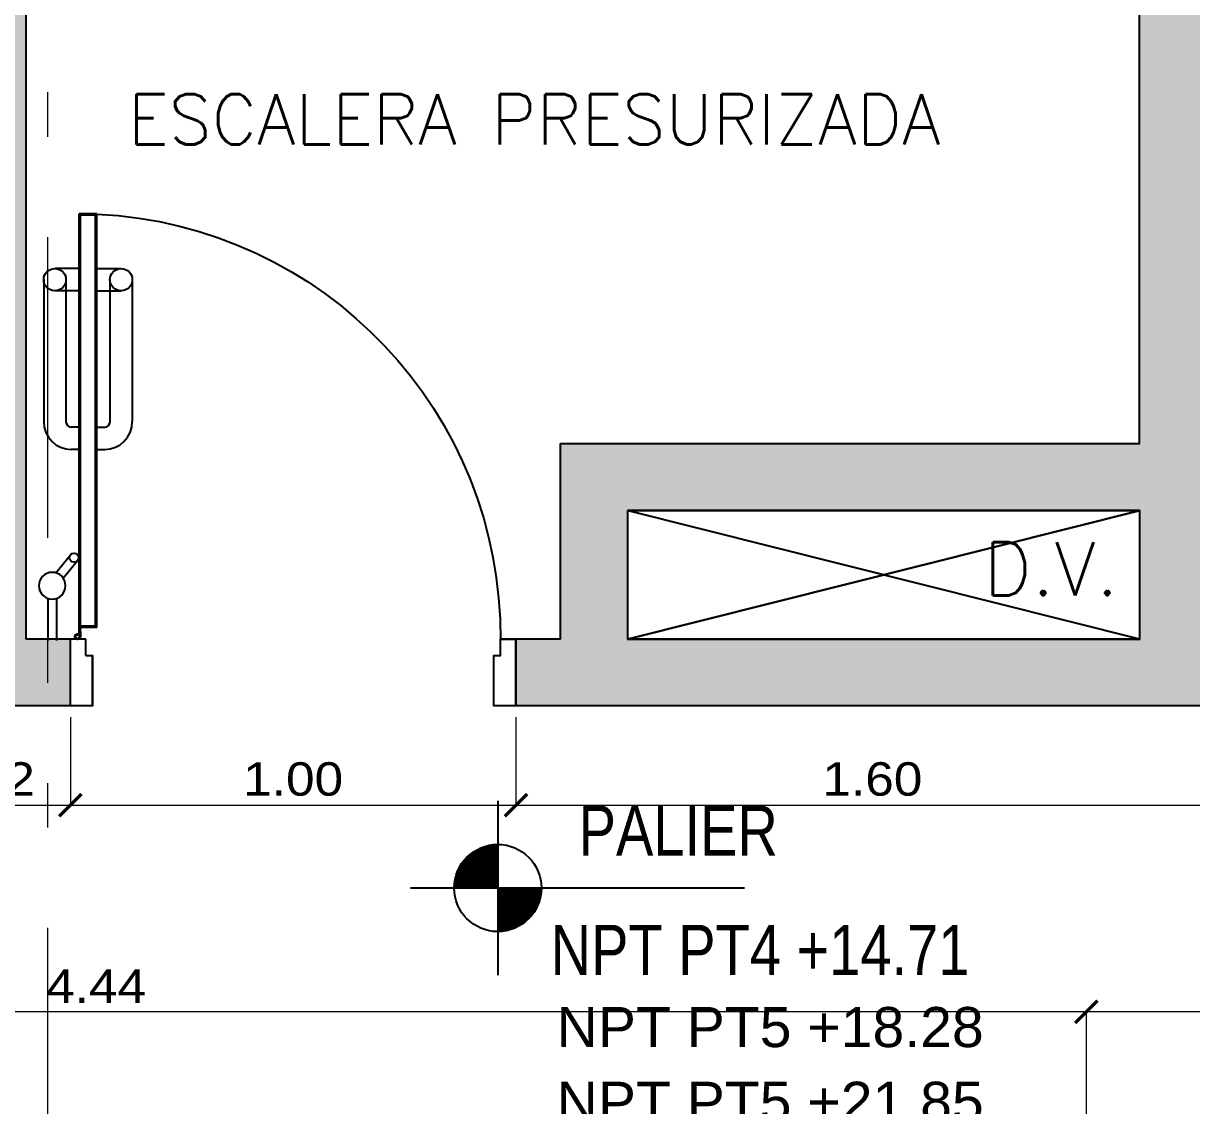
# Model space of a CAD drawing. Header units: metres. Extents: x 219 to 707, y -561 to -17.
# Drawn here: x 355.59 to 358.212, y -177.112 to -174.683 of the extents above; entities that cross this region are included whole.
import ezdxf
from ezdxf.enums import TextEntityAlignment as Align

# ---------------------------------------------------------------- set-up
doc = ezdxf.new("R2010")
doc.units = ezdxf.units.M
for name, pattern in [('CYPE_RAYAPUNTOPUNTO', [0.45, 0.225, -0.075, 0, -0.075, 0, -0.075]), ('HIDDEN', [0.375, 0.25, -0.125]), ('TRAZO_HUECO', [0.75, 0.5, -0.25])]:
    doc.linetypes.add(name, pattern=pattern)
for name, color, linetype in [('1', 1, 'Continuous'), ('A-Aberturas', 2, 'Continuous'), ('A-Muros', 4, 'Continuous'), ('A-Proyección', 1, 'HIDDEN'), ('A-Texto', 3, 'Continuous'), ('CT-75-NIVEL', 1, 'Continuous'), ('Dr Ejes en bloque', 4, 'Continuous'), ('TCOTA', 1, 'Continuous')]:
    doc.layers.add(name, color=color, linetype=linetype)
doc.layers.add('COTAS_REPLANTEO', color=7, linetype='CYPE_RAYAPUNTOPUNTO', lineweight=0)
doc.layers.add('M1-Muro Común 20', color=12, linetype='Continuous', transparency=0.5)
doc.styles.add('1-50', font='arial.ttf', dxfattribs={"width": 1.1, "height": 0.075})
doc.styles.add('ROMANS', font='arial.ttf', dxfattribs={"width": 1.02, "height": 1.2})
doc.styles.add('T12', font='romans.shx', dxfattribs={"height": 0.12})
doc.dimstyles.new('1-50', dxfattribs={"dimscale": 0, "dimtxt": 0.075, "dimasz": 0.05, "dimexe": 0, "dimexo": 0.025, "dimgap": 0.02, "dimtad": 1, "dimzin": 4, "dimdsep": 46, "dimtxsty": '1-50', "dimblk": 'ARCHTICK', "dimcen": 0.09, "dimclrd": 256, "dimclre": 8, "dimclrt": 2, "dimadec": 0, "dimazin": 3, "dimtfac": 1, "dimtofl": 0, "dimtmove": 2, "dimatfit": 3, "dimldrblk": 'OPEN90', "dimfxl": 1, "dimtolj": 1, "dimtzin": 0, "dimlwd": 18, "dimlwe": 18, "dimarcsym": 0})

# ---------------------------------------------------------------- blocks, each defined once
blk = doc.blocks.new('A$C2B301203')
at = {"color": 1}
blk.add_line((0.0825, 0.8661), (0.0825, 0.9602), dxfattribs=at)
at = {"color": 1, "extrusion": (0, 1e-16, -1)}
for p, q in [((0.1328, 0.9464), (0.1328, 0.0029)), ((0.1358, 0.941), (0.1358, 0.0059)), ((0.1728, 0.931), (0.1358, 0.931)), ((0.1698, 0.928), (0.1358, 0.928)), ((0.1698, 0.928), (0.1698, 0.0059)), ((0.1728, 0.931), (0.1728, 0.0029)), ((0.1728, 0.0029), (0.1328, 0.0029)), ((0.1698, 0.0059), (0.1358, 0.0059))]:
    blk.add_line(p, q, dxfattribs=at)
at = {"color": 1, "extrusion": (-1e-16, 0, -1)}
for p, q in [((0.0972, 0.8206), (0.1293, 0.781)), ((0.081, 0.8089), (0.1137, 0.7684))]:
    blk.add_line(p, q, dxfattribs=at)
at = {"color": 1}
blk.add_lwpolyline([(0.0625, 0.8661), (0.0625, 0.9602)], dxfattribs=at)
blk.add_circle((0.0725, 0.8377), 0.0301, dxfattribs=at)
at = {"color": 1, "extrusion": (-1e-16, 0, -1)}
blk.add_circle((-0.1215, 0.7747), 0.01, dxfattribs=at)
at = {"layer": 'A-Aberturas'}
for p, q in [((0.1133, 1.1073), (0.1133, 0.9573)), ((1.1133, 1.1073), (1.1133, 0.9573)), ((0.1483, 0.9573), (0.1133, 0.9573))]:
    blk.add_line(p, q, dxfattribs=at)
at = {"layer": 'A-Aberturas', "extrusion": (-1e-16, 0, -1)}
for q in [(0.1483, 0.9573), (0.1633, 0.9943)]:
    blk.add_line((0.1483, 0.9943), q, dxfattribs=at)
at = {"layer": 'A-Aberturas', "extrusion": (0, 1e-16, -1)}
for p, q in [((0.1358, 0.941), (0.1358, 0.9518)), ((0.1358, 0.941), (0.1328, 0.941)), ((0.1328, 0.5316), (0.1154, 0.5316)), ((0.1728, 0.5316), (0.1903, 0.5316)), ((0.1328, 0.4816), (0.1154, 0.4816)), ((0.1728, 0.4816), (0.1903, 0.4816)), ((0.0534, 0.1508), (0.0534, 0.4697)), ((0.1034, 0.1508), (0.1034, 0.4697)), ((0.2022, 0.1508), (0.2022, 0.4697)), ((0.2522, 0.1508), (0.2522, 0.4697)), ((0.1328, 0.1758), (0.0784, 0.1758)), ((0.1728, 0.1758), (0.2272, 0.1758)), ((0.1328, 0.1258), (0.0784, 0.1258)), ((0.1728, 0.1258), (0.2272, 0.1258))]:
    blk.add_line(p, q, dxfattribs=at)
at = {"layer": 'A-Aberturas', "extrusion": (-1e-16, 0, -1)}
blk.add_lwpolyline([(-0.1633, 1.1073), (-0.1633, 0.9943), (-0.1633, 1.1073), (-0.1133, 1.1073)], dxfattribs=at)
at = {"layer": 'A-Aberturas'}
blk.add_lwpolyline([(1.1133, 1.1073), (1.0633, 1.1073), (1.0633, 1.0523)], dxfattribs=at)
blk.add_polyline3d([(1.0633, 1.1073, 0), (1.0633, 0.9943, 0), (1.0783, 0.9943, 0), (1.0783, 0.9573, 0), (1.1133, 0.9573, 0), (1.0783, 0.9573, 0)], dxfattribs=at)
at = {"layer": 'A-Aberturas', "extrusion": (0, 1e-16, -1)}
for centre, radius in [((-0.1294, 0.9518), 0.00636), ((-0.1294, 0.9518), 0.00431), ((-0.0784, 0.1508), 0.025), ((-0.2272, 0.1508), 0.025)]:
    blk.add_circle(centre, radius, dxfattribs=at)
at = {"layer": 'A-Aberturas'}
blk.add_arc((0.1294, 0.9518), 0.9489, 272.6207, 0.5064, dxfattribs=at)
at = {"layer": 'A-Aberturas', "extrusion": (0, 1e-16, -1)}
for centre, radius, start, end in [((-0.1154, 0.4697), 0.062, 0, 90), ((-0.1903, 0.4697), 0.062, 90, 180), ((-0.1154, 0.4697), 0.012, 0, 90), ((-0.1903, 0.4697), 0.012, 90, 180)]:
    blk.add_arc(centre, radius, start, end, dxfattribs=at)
blk = doc.blocks.new('_ArchTick')
at = {"color": 0, "linetype": 'ByBlock', "const_width": 0.15}
blk.add_lwpolyline([(-0.5, -0.5), (0.5, 0.5)], dxfattribs=at)
blk = doc.blocks.new('*D145')
at = {"layer": 'Defpoints', "color": 0, "transparency": 16777216}
for p in [(353.531, -176.9011), (353.531, -177.4151), (357.976, -177.4151)]:
    blk.add_point(p, dxfattribs=at)
at = {"layer": 'TCOTA', "color": 8, "lineweight": 18, "transparency": 16777216}
for p, q in [((353.531, -177.3901), (353.531, -176.9011)), ((357.976, -177.3901), (357.976, -176.9011))]:
    blk.add_line(p, q, dxfattribs=at)
at = {"layer": 'TCOTA', "lineweight": 18, "transparency": 16777216}
blk.add_line((357.976, -176.9011), (353.531, -176.9011), dxfattribs=at)
at = {"layer": 'TCOTA', "lineweight": 18, "transparency": 16777216, "xscale": 0.05, "yscale": 0.05, "zscale": 0.05, "rotation": 180}
blk.add_blockref('_ArchTick', (353.531, -176.9011), dxfattribs=at)
at = {"layer": 'TCOTA', "lineweight": 18, "transparency": 16777216, "xscale": 0.05, "yscale": 0.05, "zscale": 0.05}
blk.add_blockref('_ArchTick', (357.976, -176.9011), dxfattribs=at)
at = {"layer": 'TCOTA', "color": 2, "transparency": 16777216, "insert": (355.7535, -176.8436), "char_height": 0.075, "attachment_point": 5, "style": '1-50'}
blk.add_mtext('\\A1;4.44', dxfattribs=at)
blk = doc.blocks.new('_Open90')
at = {"color": 0, "linetype": 'ByBlock', "lineweight": -2}
for p, q in [((0, 0), (-1, 0)), ((-0.5, 0.5), (0, 0)), ((0, 0), (-0.5, -0.5))]:
    blk.add_line(p, q, dxfattribs=at)
blk = doc.blocks.new('*D146')
at = {"layer": 'Defpoints', "color": 0, "transparency": 16777216}
for p in [(357.976, -176.9011), (357.976, -177.4151), (359.5957, -177.4041)]:
    blk.add_point(p, dxfattribs=at)
at = {"layer": 'TCOTA', "color": 8, "lineweight": 18, "transparency": 16777216}
for p, q in [((357.976, -177.3901), (357.976, -176.9011)), ((359.5957, -177.3791), (359.5957, -176.9011))]:
    blk.add_line(p, q, dxfattribs=at)
at = {"layer": 'TCOTA', "lineweight": 18, "transparency": 16777216}
blk.add_line((359.5957, -176.9011), (357.976, -176.9011), dxfattribs=at)
at = {"layer": 'TCOTA', "lineweight": 18, "transparency": 16777216, "xscale": 0.05, "yscale": 0.05, "zscale": 0.05, "rotation": 180}
blk.add_blockref('_ArchTick', (357.976, -176.9011), dxfattribs=at)
at = {"layer": 'TCOTA', "lineweight": 18, "transparency": 16777216, "xscale": 0.05, "yscale": 0.05, "zscale": 0.05}
blk.add_blockref('_ArchTick', (359.5957, -176.9011), dxfattribs=at)
at = {"layer": 'TCOTA', "color": 2, "transparency": 16777216, "insert": (358.7858, -176.8428), "char_height": 0.075, "attachment_point": 5, "style": '1-50'}
blk.add_mtext('\\A1;1.62', dxfattribs=at)
blk = doc.blocks.new('*D147')
at = {"layer": 'Defpoints', "color": 0, "transparency": 16777216}
for p in [(355.3759, -176.2148), (355.6958, -176.2148), (355.6958, -176.4375)]:
    blk.add_point(p, dxfattribs=at)
at = {"layer": 'TCOTA', "color": 8, "lineweight": 18, "transparency": 16777216}
for p, q in [((355.3759, -176.2398), (355.3759, -176.4375)), ((355.6958, -176.2398), (355.6958, -176.4375))]:
    blk.add_line(p, q, dxfattribs=at)
at = {"layer": 'TCOTA', "lineweight": 18, "transparency": 16777216}
blk.add_line((355.3759, -176.4375), (355.6958, -176.4375), dxfattribs=at)
at = {"layer": 'TCOTA', "lineweight": 18, "transparency": 16777216, "xscale": 0.05, "yscale": 0.05, "zscale": 0.05, "rotation": 180}
blk.add_blockref('_ArchTick', (355.3759, -176.4375), dxfattribs=at)
at = {"layer": 'TCOTA', "lineweight": 18, "transparency": 16777216, "xscale": 0.05, "yscale": 0.05, "zscale": 0.05}
blk.add_blockref('_ArchTick', (355.6958, -176.4375), dxfattribs=at)
at = {"layer": 'TCOTA', "color": 2, "transparency": 16777216, "insert": (355.5359, -176.3792), "char_height": 0.075, "attachment_point": 5, "style": '1-50'}
blk.add_mtext('\\A1;.32', dxfattribs=at)
blk = doc.blocks.new('*D148')
at = {"layer": 'Defpoints', "color": 0, "transparency": 16777216}
for p in [(355.6958, -176.2148), (356.6958, -176.2148), (356.6958, -176.4375)]:
    blk.add_point(p, dxfattribs=at)
at = {"layer": 'TCOTA', "color": 8, "lineweight": 18, "transparency": 16777216}
for p, q in [((355.6958, -176.2398), (355.6958, -176.4375)), ((356.6958, -176.2398), (356.6958, -176.4375))]:
    blk.add_line(p, q, dxfattribs=at)
at = {"layer": 'TCOTA', "lineweight": 18, "transparency": 16777216}
blk.add_line((355.6958, -176.4375), (356.6958, -176.4375), dxfattribs=at)
at = {"layer": 'TCOTA', "lineweight": 18, "transparency": 16777216, "xscale": 0.05, "yscale": 0.05, "zscale": 0.05, "rotation": 180}
blk.add_blockref('_ArchTick', (355.6958, -176.4375), dxfattribs=at)
at = {"layer": 'TCOTA', "lineweight": 18, "transparency": 16777216, "xscale": 0.05, "yscale": 0.05, "zscale": 0.05}
blk.add_blockref('_ArchTick', (356.6958, -176.4375), dxfattribs=at)
at = {"layer": 'TCOTA', "color": 2, "transparency": 16777216, "insert": (356.1958, -176.3792), "char_height": 0.075, "attachment_point": 5, "style": '1-50'}
blk.add_mtext('\\A1;1.00', dxfattribs=at)
blk = doc.blocks.new('*D149')
at = {"layer": 'Defpoints', "color": 0, "transparency": 16777216}
for p in [(356.6958, -176.2148), (358.2956, -176.2148), (358.2956, -176.4375)]:
    blk.add_point(p, dxfattribs=at)
at = {"layer": 'TCOTA', "color": 8, "lineweight": 18, "transparency": 16777216}
for p, q in [((356.6958, -176.2398), (356.6958, -176.4375)), ((358.2956, -176.2398), (358.2956, -176.4375))]:
    blk.add_line(p, q, dxfattribs=at)
at = {"layer": 'TCOTA', "lineweight": 18, "transparency": 16777216}
blk.add_line((356.6958, -176.4375), (358.2956, -176.4375), dxfattribs=at)
at = {"layer": 'TCOTA', "lineweight": 18, "transparency": 16777216, "xscale": 0.05, "yscale": 0.05, "zscale": 0.05, "rotation": 180}
blk.add_blockref('_ArchTick', (356.6958, -176.4375), dxfattribs=at)
at = {"layer": 'TCOTA', "lineweight": 18, "transparency": 16777216, "xscale": 0.05, "yscale": 0.05, "zscale": 0.05}
blk.add_blockref('_ArchTick', (358.2956, -176.4375), dxfattribs=at)
at = {"layer": 'TCOTA', "color": 2, "transparency": 16777216, "insert": (357.4957, -176.3792), "char_height": 0.075, "attachment_point": 5, "style": '1-50'}
blk.add_mtext('\\A1;1.60', dxfattribs=at)
blk = doc.blocks.new('NIVELpl')
for p, q in [((0, 0.2609), (0, -0.2609)), ((-0.2609, 0), (0.7379, 0))]:
    blk.add_line(p, q)
at = {"const_width": 0.1304}
for points in [[(0, 0.0652, 0.414214), (-0.0652, 0, 1)], [(0, -0.0652, 0.414214), (0.0652, 0, 1)]]:
    blk.add_lwpolyline(points, format="xyb", dxfattribs=at)
blk.add_circle((0, 0), 0.1304)
at = {"style": 'ROMANS', "width": 0.8}
for tag, p in [('NIVEL', (0.7241, 0.0719)), ('DESCR', (0.7241, -0.2604))]:
    blk.add_attdef(tag, text='', height=0.15, dxfattribs=at).set_placement(p, align=Align.RIGHT)
blk = doc.blocks.new('A$Cbfd24b4d')
at = {"color": 3}
for p, q in [((-1.4987, -5.35), (-0.3488, -5.35)), ((-1.4987, -5.6388), (-1.4987, -5.35)), ((-0.3488, -5.6388), (-1.4987, -5.6388))]:
    blk.add_line(p, q, dxfattribs=at)
at = {"layer": '1', "linetype": 'TRAZO_HUECO', "ltscale": 20}
for points in [[(-1.4987, -5.35), (-0.3488, -5.6388)], [(-1.4987, -5.6388), (-0.3488, -5.35)]]:
    blk.add_lwpolyline(points, dxfattribs=at)
blk = doc.blocks.new('DSADADASDAS')
at = {"layer": 'COTAS_REPLANTEO', "ltscale": 3}
blk.add_line((129.9275, 125.9327, -0.525), (129.9275, 146.4778, -0.525), dxfattribs=at)

msp = doc.modelspace()

# ---------------------------------------------------------------- hatches: boundary and pattern name
at = {"layer": 'M1-Muro Común 20', "transparency": 33554687}
h = msp.add_hatch(color=256, dxfattribs=at)
h.dxf.hatch_style = 1
h.paths.add_polyline_path([(358.2956, -170.526), (358.0956, -170.526), (358.0956, -171.726), (358.0956, -173.7753), (358.2956, -173.7753)])
h.paths.add_polyline_path([(358.2956, -174.4753), (358.0956, -174.4753), (358.0956, -174.926), (358.0956, -176.0648), (356.9458, -176.0648), (356.9458, -175.776), (358.0956, -175.776), (358.0955, -175.626), (356.7958, -175.626), (356.7958, -176.0648), (356.6958, -176.0648), (356.6958, -176.2148), (358.2956, -176.2148)])
h.paths.add_polyline_path([(355.5958, -174.475), (355.3958, -174.475), (355.3958, -176.2148), (355.5958, -176.2148), (355.6958, -176.2148), (355.6958, -176.0648), (355.5958, -176.0648)])
h.paths.add_polyline_path([(355.5955, -173.226), (355.5955, -172.926), (355.5955, -172.626), (355.5955, -172.326), (355.5955, -172.026), (355.5958, -170.526), (355.3958, -170.526), (355.3958, -173.776), (355.5955, -173.776), (355.5955, -173.526)])
h.paths.add_polyline_path([(358.0958, -170.3255), (355.9956, -170.326), (355.9956, -170.526), (358.0958, -170.526)])
edge = h.paths.add_edge_path()
edge.add_line((357.0674, -170.5384), (357.0674, -170.526))
edge.add_line((357.0674, -170.526), (356.8952, -170.526))
edge.add_arc((356.8952, -171.726), 1.2, 81.7537, 90, ccw=False)
edge = h.paths.add_edge_path()
edge.add_line((358.0952, -174.4753), (358.0955, -174.445))
edge.add_arc((356.8956, -174.426), 1.2, 357.6481, 359.0932, ccw=False)
edge.add_line((358.0946, -174.4753), (358.0952, -174.4753))

# ---------------------------------------------------------------- linework, layer by layer
at = {"layer": 'A-Muros'}
for p, q in [((355.5958, -174.475), (355.5958, -176.0648)), ((358.0955, -175.626), (358.0952, -174.4753)), ((356.7958, -176.0648), (356.7958, -175.626)), ((356.7958, -175.626), (358.0956, -175.626)), ((358.0956, -175.776), (356.9458, -175.776)), ((356.9458, -175.776), (356.9458, -176.0648)), ((358.0956, -176.0648), (358.0956, -175.776)), ((355.6958, -176.0648), (355.5958, -176.0648)), ((355.6958, -176.2148), (355.6958, -176.0648)), ((356.7958, -176.0648), (356.6958, -176.0648)), ((356.6958, -176.0648), (356.6958, -176.2148)), ((356.9458, -176.0648), (358.0956, -176.0648)), ((355.6958, -176.2148), (355.3958, -176.2148)), ((358.2956, -176.2148), (356.6958, -176.2148))]:
    msp.add_line(p, q, dxfattribs=at)
at = {"layer": 'A-Proyección', "linetype": 'ByBlock'}
msp.add_line((358.0956, -176.0648), (356.9458, -175.776), dxfattribs=at)
msp.add_lwpolyline([(358.0956, -175.776), (356.946, -176.0648)], dxfattribs=at)

# ---------------------------------------------------------------- block references
msp.add_blockref('A$Cbfd24b4d', (358.4456, -170.426))
at = {"layer": 'A-Aberturas', "xscale": -1, "rotation": 180.0000158623989}
msp.add_blockref('A$C2B301203', (355.5825, -175.1075), dxfattribs=at)
at = {"layer": 'CT-75-NIVEL'}
ref = msp.add_blockref('NIVELpl', (356.655, -176.6233), dxfattribs=dict(at, xscale=0.75, yscale=0.75, zscale=0.75))
ref.add_attrib('NIVEL', 'PALIER ', dxfattribs={"layer": '0', "height": 0.1125, "style": 'ROMANS', "width": 0.8}).set_placement((357.3185, -176.5506), align=Align.RIGHT)
ref.add_attrib('DESCR', 'NPT PT4 +14.71', dxfattribs={"layer": '0', "height": 0.1125, "style": 'ROMANS', "width": 0.8}).set_placement((357.7134, -176.8185), align=Align.RIGHT)
at = {"layer": 'Dr Ejes en bloque'}
msp.add_blockref('DSADADASDAS', (225.7179, -314.1705, 0.525), dxfattribs=at)

# ---------------------------------------------------------------- texts
at = {"layer": 'A-Texto', "transparency": 33554687, "style": 'T12'}
msp.add_text('ESCALERA PRESURIZADA', height=0.112608, dxfattribs=at).set_placement((355.8248, -174.9548))
at = {"layer": 'A-Texto', "style": 'T12'}
msp.add_text('D.V.', height=0.12, dxfattribs=at).set_placement((357.7453, -175.967))
at = {"layer": 'CT-75-NIVEL', "char_height": 0.09, "attachment_point": 1, "style": 'ROMANS'}
for s, insert in [('NPT PT5 +18.28', (356.7869, -176.8903)), ('NPT PT5 +21.85', (356.7869, -177.058))]:
    msp.add_mtext_dynamic_manual_height_columns(s, width=0.949081, gutter_width=0.3, heights=[0], dxfattribs=dict(at, insert=insert))

# ---------------------------------------------------------------- dimensions: what is measured, and where the dimension line sits
at = {"layer": 'TCOTA'}
for base, p1, p2, picture, middle in [((355.6958, -176.4375), (355.3759, -176.2148), (355.6958, -176.2148), '*D147', (355.5359, -176.3792)), ((356.6958, -176.4375), (355.6958, -176.2148), (356.6958, -176.2148), '*D148', (356.1958, -176.3792)), ((358.2956, -176.4375), (356.6958, -176.2148), (358.2956, -176.2148), '*D149', (357.4957, -176.3792)), ((353.53099, -176.9011), (357.97598, -177.4151), (353.53099, -177.4151), '*D145', (355.75348, -176.8436)), ((357.976, -176.9011), (359.5957, -177.4041), (357.976, -177.4151), '*D146', (358.7858, -176.8428))]:
    dim = msp.add_linear_dim(base=base, p1=p1, p2=p2, dimstyle='1-50', override={"dimscale": 1}, dxfattribs=at)
    dim.commit()
    dim.dimension.update_dxf_attribs({"geometry": picture, "text_midpoint": middle})

doc.saveas('drawing.dxf')
